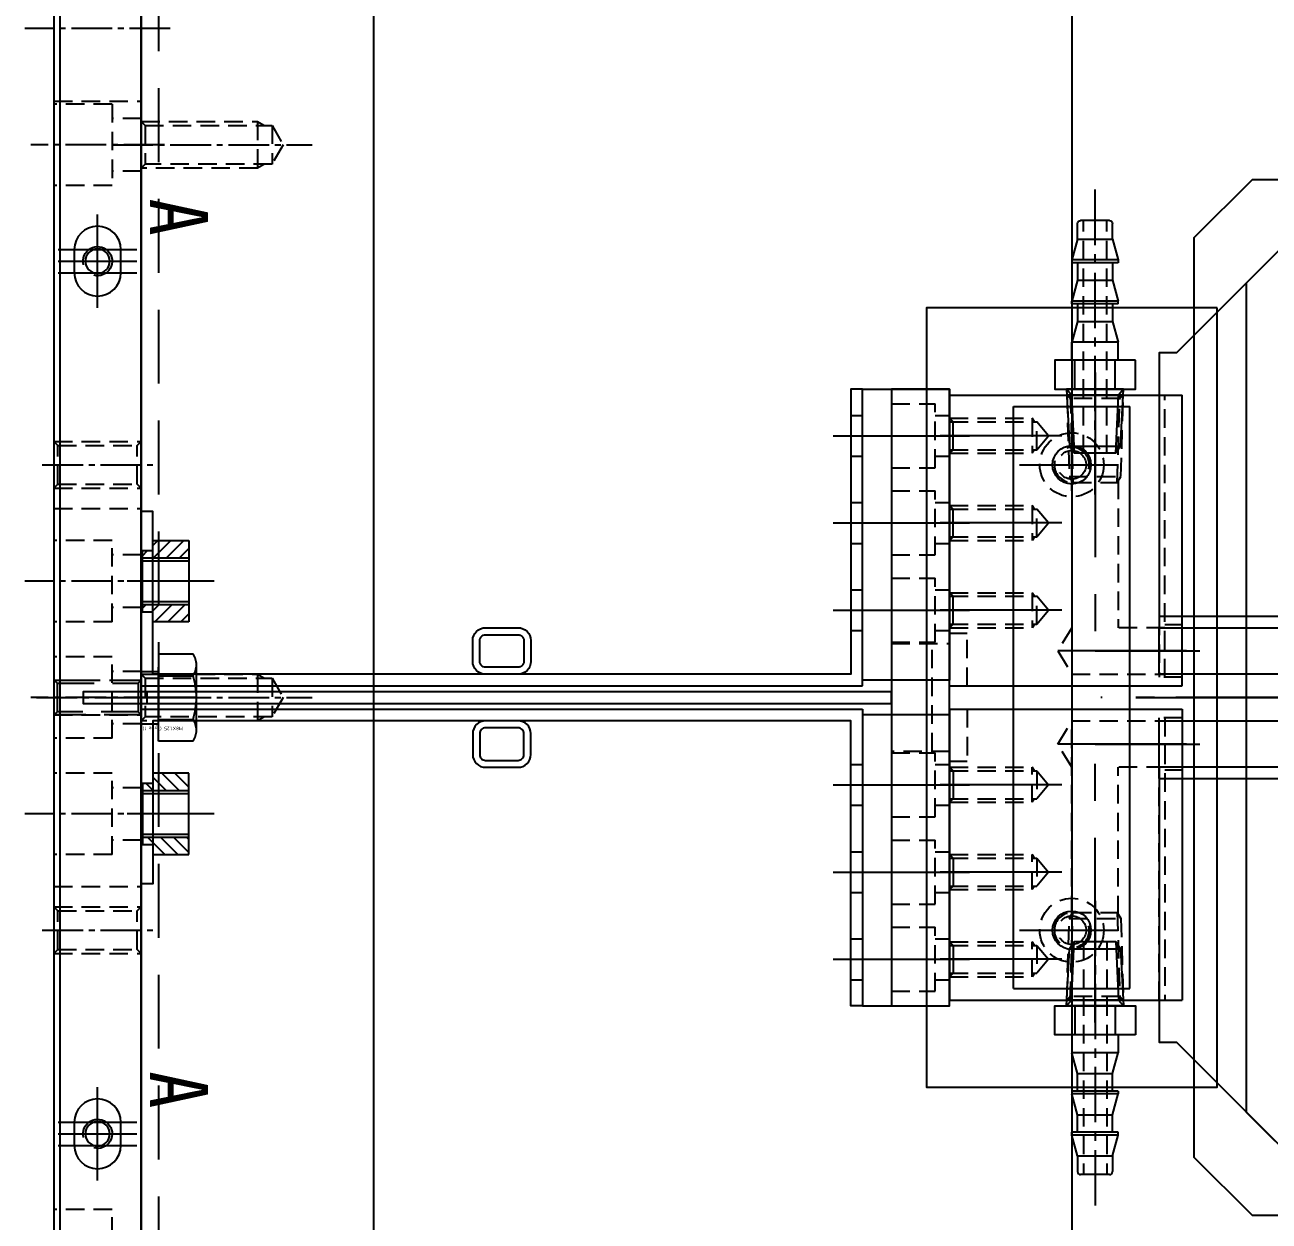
# Model space of a CAD drawing. Header units: millimetres. Extents: x 282 to 14566, y -4134 to 5341.
# Drawn here: x 8221.2 to 8435.1, y 1750.3 to 1956 of the extents above; entities that cross this region are included whole.
import ezdxf
from ezdxf.enums import TextEntityAlignment as Align

# ---------------------------------------------------------------- set-up
doc = ezdxf.new("R2010")
doc.units = ezdxf.units.MM
for name, pattern in [('CENTER', [50.8, 31.75, -6.35, 6.35, -6.35]), ('CENTER1', [10, 7, -1, 1, -1]), ('CENTER2', [28.575, 19.05, -3.175, 3.175, -3.175]), ('CENTERX2', [101.6, 63.5, -12.7, 12.7, -12.7]), ('HIDDEN', [9.525, 6.35, -3.175]), ('HIDDEN2', [4.7625, 3.175, -1.5875]), ('HIDDENX2', [19.05, 12.7, -6.35])]:
    doc.linetypes.add(name, pattern=pattern)
doc.layers.add('CENTER', color=1, linetype='CENTER')
doc.layers.add('THIN', color=3, linetype='Continuous')
doc.styles.add('HAN', font='')
doc.styles.get("Standard").update_dxf_attribs({"font": 'ISOCP.SHX', "bigfont": 'WHGTXT.SHX'})
doc.styles.get('HAN').set_extended_font_data('GulimChe')

# ---------------------------------------------------------------- blocks, each defined once
blk = doc.blocks.new('A$C6FBE51B6')
at = {"color": 1, "linetype": 'CENTERX2'}
blk.add_line((10, 0), (-295, 0), dxfattribs=at)
at = {"color": 1}
blk.add_lwpolyline([(-219, -48.5), (-51, -48.5, 0.414214), (-33, -30.5), (-33, 30.5, 0.414214), (-51, 48.5), (-219, 48.5, 0.414214), (-237, 30.5), (-237, 22, -0.414214), (-247, 12), (-285, 12), (-285, 59.25), (-282, 59.25), (-260, 81.25), (-10, 81.25), (0, 71.25), (0, -71.25), (-10, -81.25), (-260, -81.25), (-282, -59.25), (-285, -59.25), (-285, -12), (-247, -12, -0.414214), (-237, -22), (-237, -30.5, 0.414214)], format="xyb", close=True, dxfattribs=at)
blk.add_lwpolyline([(-285, -14), (-247, -14, -0.414214), (-239, -22), (-239, -30.5, 0.414214), (-219, -50.5), (-51, -50.5, 0.414214), (-31, -30.5), (-31, 30.5, 0.414214), (-51, 50.5), (-219, 50.5, 0.414214), (-239, 30.5), (-239, 22, -0.414214), (-247, 14), (-285, 14)], format="xyb", dxfattribs=at)
blk = doc.blocks.new('A$C39391581')
at = {"color": 6}
for points in [[(-112, -4), (-150, -4), (-150, -12), (-112, -12, -0.414214)], [(-112, 12), (-150, 12), (-150, 4), (-112, 4, 0.414214)]]:
    blk.add_lwpolyline(points, format="xyb", dxfattribs=at)
blk.add_blockref('A$C6FBE51B6', (135, 0))
blk = doc.blocks.new('A$C02164809')
at = {"color": 1, "linetype": 'CENTERX2'}
blk.add_line((-154, 0), (154, 0), dxfattribs=at)
at = {"color": 3}
blk.add_lwpolyline([(-134, 89), (134, 89), (144, 79), (144, -79), (134, -89), (-134, -89), (-144, -79), (-144, 79)], close=True, dxfattribs=at)
blk = doc.blocks.new('A$C749411FD')
at = {"color": 1, "linetype": 'CENTER'}
for p, q in [((-43, 20.69), (-43, 41.66)), ((-28, 20.69), (-28, 41.66)), ((-13, 20.69), (-13, 41.66)), ((-53.87, 15), (-6, 15))]:
    blk.add_line(p, q, dxfattribs=at)
at = {"color": 1}
for p, q in [((-50, 40), (-50, 0)), ((0, 40), (-50, 40)), ((0, 40), (0, 0)), ((-6, 15), (-6, -3)), ((0, 0), (-50, 0))]:
    blk.add_line(p, q, dxfattribs=at)
at = {"color": 2, "linetype": 'HIDDEN2'}
for p, q in [((-46, 40), (-46, 25.8)), ((-45.4, 40), (-45.4, 25)), ((-40.6, 40), (-40.6, 25)), ((-40, 40), (-40, 25.8)), ((-31, 40), (-31, 25.8)), ((-30.4, 40), (-30.4, 25)), ((-25.6, 40), (-25.6, 25)), ((-25, 40), (-25, 25.8)), ((-16, 40), (-16, 25.8)), ((-15.4, 40), (-15.4, 25)), ((-10.6, 40), (-10.6, 25)), ((-10, 40), (-10, 25.8)), ((-9, 37), (-9, 40)), ((0, 37), (-9, 37)), ((-46, 25.8), (-40, 25.8)), ((-45.4, 25.41), (-46, 25.8)), ((-40.6, 25.41), (-40, 25.8)), ((-31, 25.8), (-25, 25.8)), ((-30.4, 25.41), (-31, 25.8)), ((-25.6, 25.41), (-25, 25.8)), ((-16, 25.8), (-10, 25.8)), ((-15.4, 25.41), (-16, 25.8)), ((-10.6, 25.41), (-10, 25.8)), ((-40.6, 25), (-45.4, 25)), ((-43, 23), (-45.4, 25)), ((-40.6, 25), (-43, 23)), ((-25.6, 25), (-30.4, 25)), ((-28, 23), (-30.4, 25)), ((-25.6, 25), (-28, 23)), ((-10.6, 25), (-15.4, 25)), ((-13, 23), (-15.4, 25)), ((-10.6, 25), (-13, 23)), ((-36, 19.43), (-36, 10.57)), ((-35.26, 19), (-2, 19)), ((-34.94, 18.81), (-34.94, 11.19)), ((-35.26, 11), (-10, 11)), ((-50, 4), (-1.5, 4)), ((-1.5, 3), (-50, 3)), ((-10.5, 0), (-10.5, 3)), ((-1.5, 0), (-1.5, 4))]:
    blk.add_line(p, q, dxfattribs=at)
at = {"color": 2}
for points in [[(-40, 40), (-46, 40)], [(-40, 40), (-40.6, 39.4), (-45.4, 39.4), (-46, 40)], [(-25, 40), (-31, 40)], [(-25, 40), (-25.6, 39.4), (-30.4, 39.4), (-31, 40)], [(-10, 40), (-16, 40)], [(-10, 40), (-10.6, 39.4), (-15.4, 39.4), (-16, 40)]]:
    blk.add_lwpolyline(points, dxfattribs=at)
at = {"color": 2, "linetype": 'HIDDEN2'}
for points in [[(-10, 19), (-6, 21.4), (-2, 19), (-2, 3)], [(-50, 19.86), (-36, 19.43), (-34.94, 18.81)], [(-50, 10.14), (-49.4, 10.74), (-49.4, 19.26), (-50, 19.86)], [(-50, 19.28), (-34.94, 18.81)], [(-34.94, 11.19), (-36, 10.57), (-50, 10.14)], [(-34.94, 11.19), (-50, 10.72)], [(-10, 3), (-10, 11)]]:
    blk.add_lwpolyline(points, dxfattribs=at)
at = {"layer": 'CENTER'}
blk.add_line((-6, -0.75), (-6, 21.4), dxfattribs=at)
blk = doc.blocks.new('A$C41625270')
at = {"xscale": -1}
for name in ['A$C02164809', 'A$C39391581']:
    blk.add_blockref(name, (0, 0), dxfattribs=at)
at = {"rotation": 270}
blk.add_blockref('A$C749411FD', (146, 2), dxfattribs=at)
at = {"xscale": -1, "rotation": 270}
blk.add_blockref('A$C749411FD', (146, -2), dxfattribs=at)
blk = doc.blocks.new('A$C70BB780A')
at = {"color": 1, "linetype": 'CENTER', "ltscale": 3}
for p, q in [((-90.99, 4.91, 0), (-90.99, 22.59, 0)), ((-75.99, 4.91, 0), (-75.99, 22.59, 0)), ((-60.99, 4.91, 0), (-60.99, 22.59, 0)), ((-30.99, 4.91, 0), (-30.99, 22.59, 0)), ((-15.99, 4.91, 0), (-15.99, 22.59, 0)), ((-0.99, 4.91, 0), (-0.99, 22.59, 0))]:
    blk.add_line(p, q, dxfattribs=at)
at = {"color": 2, "linetype": 'HIDDEN2'}
for p, q in [((-94.49, 16.69, 0), (-94.49, 19.19, 0)), ((-87.49, 16.69, 0), (-87.49, 19.19, 0)), ((-79.49, 16.69, 0), (-79.49, 19.19, 0)), ((-72.49, 16.69, 0), (-72.49, 19.19, 0)), ((-64.49, 16.69, 0), (-64.49, 19.19, 0)), ((-57.49, 16.69, 0), (-57.49, 19.19, 0)), ((-55.26, 19.19, 0), (-55.26, 9.19, 0)), ((-36.71, 9.19, 0), (-36.71, 19.19, 0)), ((-34.49, 16.69, 0), (-34.49, 19.19, 0)), ((-27.49, 16.69, 0), (-27.49, 19.19, 0)), ((-19.49, 16.69, 0), (-19.49, 19.19, 0)), ((-12.49, 16.69, 0), (-12.49, 19.19, 0)), ((-4.49, 16.69, 0), (-4.49, 19.19, 0)), ((2.51, 16.69, 0), (2.51, 19.19, 0)), ((-96.49, 16.69, 0), (-85.49, 16.69, 0)), ((-96.49, 9.19, 0), (-96.49, 16.69, 0)), ((-85.49, 9.19, 0), (-85.49, 16.69, 0)), ((-81.49, 16.69, 0), (-70.49, 16.69, 0)), ((-81.49, 9.19, 0), (-81.49, 16.69, 0)), ((-70.49, 9.19, 0), (-70.49, 16.69, 0)), ((-66.49, 16.69, 0), (-55.49, 16.69, 0)), ((-66.49, 9.19, 0), (-66.49, 16.69, 0)), ((-55.49, 9.19, 0), (-55.49, 16.69, 0)), ((-55.26, 16.19, 0), (-36.71, 16.19, 0)), ((-36.49, 16.69, 0), (-25.49, 16.69, 0)), ((-36.49, 9.19, 0), (-36.49, 16.69, 0)), ((-25.49, 9.19, 0), (-25.49, 16.69, 0)), ((-21.49, 16.69, 0), (-10.49, 16.69, 0)), ((-21.49, 9.19, 0), (-21.49, 16.69, 0)), ((-10.49, 9.19, 0), (-10.49, 16.69, 0)), ((-6.49, 16.69, 0), (4.51, 16.69, 0)), ((-6.49, 9.19, 0), (-6.49, 16.69, 0)), ((4.51, 9.19, 0), (4.51, 16.69, 0))]:
    blk.add_line(p, q, dxfattribs=at)
at = {"color": 6, "elevation": 0}
blk.add_lwpolyline([(-98.99, 19.19), (7.01, 19.19), (7.01, 9.19), (-98.99, 9.19), (-98.99, 19.19)], dxfattribs=at)
blk = doc.blocks.new('A$C7C3741DB')
at = {"color": 1, "linetype": 'CENTER', "ltscale": 3}
for p, q in [((0, -10.5), (0, 10.5)), ((15, -10.5), (15, 10.5)), ((30, -10.5), (30, 10.5))]:
    blk.add_line(p, q, dxfattribs=at)
at = {"color": 1}
blk.add_lwpolyline([(-12, -7.5), (38, -7.5), (38, 7.5), (-12, 7.5), (-12, -7.5)], dxfattribs=at)
blk = doc.blocks.new('A$C70770519')
at = {"color": 2}
for p, q in [((0, 20), (-100, 20)), ((-100, 0), (-100, 20)), ((0, 0), (0, 20)), ((0, 0), (-100, 0))]:
    blk.add_line(p, q, dxfattribs=at)
at = {"color": 2, "linetype": 'HIDDEN'}
for centre in [(-90, 10), (-10, 10)]:
    blk.add_circle(centre, 2.46, dxfattribs=at)
for centre, start, end in [((-90, 10), 75, 345), ((-10, 10), 195, 105)]:
    blk.add_arc(centre, 3, start, end, dxfattribs=at)
at = {"layer": 'CENTER', "linetype": 'CENTER1'}
for p, q in [((-90, 5.52), (-90, 14.48)), ((-10, 5.52), (-10, 14.48)), ((-85.52, 10), (-94.48, 10)), ((-14.48, 10), (-5.52, 10))]:
    blk.add_line(p, q, dxfattribs=at)
blk = doc.blocks.new('A$C61571F4E')
at = {"color": 1, "linetype": 'CENTER2', "ltscale": 0.5}
blk.add_line((0, -18.08), (0, 35.12), dxfattribs=at)
for p, q in [((-3, 25.79), (-3, 28.5)), ((-2.5, 29), (2.5, 29)), ((3, 25.79), (3, 28.5)), ((-3, 25.79, 0), (-4, 22.23, 0)), ((2.99, 25.79), (-3.01, 25.79)), ((3, 25.8), (4, 22.23, 0)), ((-4, 22.23, 0), (-4, 21.73, 0)), ((-4, 22.23, 0), (4, 22.23, 0)), ((-4, 21.73, 0), (4, 21.73, 0)), ((-3, 21.73), (-3, 18.73)), ((3, 21.73), (3, 18.73)), ((4, 22.23, 0), (4, 21.73, 0)), ((-3, 18.73), (-4, 15.15, 0)), ((3, 18.73), (-3, 18.73)), ((3, 18.73), (4, 15.15, 0)), ((-4, 15.15, 0), (4, 15.15, 0)), ((-4, 14.65, 0), (-4, 15.15, 0)), ((4, 14.65, 0), (4, 15.15, 0)), ((-4, 14.65, 0), (4, 14.65, 0)), ((-4, 14.65, 0), (4, 14.65, 0)), ((-3, 14.65), (-3, 11.65)), ((3, 14.65), (3, 11.65)), ((-3, 11.65), (-4, 8.08, 0)), ((3, 11.65), (-3, 11.65)), ((3, 11.65), (4, 8.08, 0)), ((-4, 8.08, 0), (4, 8.08, 0)), ((-4, 5, 0), (-4, 8.08, 0)), ((4, 5, 0), (4, 8.08, 0)), ((-3.47, 0), (-3.47, 5)), ((3.46, 0), (3.46, 5)), ((-4.4, -9.78), (-4.9, 0)), ((-4.9, 0), (4.9, 0)), ((4.9, 0), (4.4, -9.78)), ((-4.4, -9.78), (-3.56, -11)), ((4.4, -9.78), (-4.4, -9.78)), ((3.6, -11), (4.4, -9.78)), ((-3.56, -11), (3.6, -11))]:
    blk.add_line(p, q)
at = {"color": 2, "linetype": 'HIDDEN2'}
for p, q in [((-2, -11), (-2, 29)), ((2, -11), (2, 29))]:
    blk.add_line(p, q, dxfattribs=at)
at = {"color": 3}
for p, q in [((-4.9, 0), (-4.03, -1)), ((4.03, -1), (4.9, 0)), ((-4.86, -1), (4.86, -1)), ((-3.56, -11), (-4.03, -1)), ((4.03, -1), (3.6, -11))]:
    blk.add_line(p, q, dxfattribs=at)
blk.add_lwpolyline([(-6.93, 5), (6.93, 5), (6.93, 0), (-6.93, 0)], close=True)
for centre, start, end in [((-2.5, 28.5), 90, 180), ((2.5, 28.5), 0, 90)]:
    blk.add_arc(centre, 0.5, start, end)
blk = doc.blocks.new('A$C5F6A19AC')
at = {"color": 2}
blk.add_lwpolyline([(-140, 67), (-190, 67), (-190, -67), (-140, -67)], close=True, dxfattribs=at)
for name, p, rotation in [('A$C41625270', (0, 0), 180), ('A$C70770519', (-175, -50), 270), ('A$C7C3741DB', (-193.5, -15), 270), ('A$C61571F4E', (-161, -53), 180)]:
    blk.add_blockref(name, p, dxfattribs=dict(rotation=rotation))
blk.add_blockref('A$C41625270', (0, 0))
at = {"xscale": -1}
blk.add_blockref('A$C61571F4E', (-161, 53), dxfattribs=at)
at = {"xscale": -1, "rotation": 270}
for name, p in [('A$C7C3741DB', (-193.5, 15)), ('A$C70BB780A', (-205.19, 45.99, 0))]:
    blk.add_blockref(name, p, dxfattribs=at)
blk = doc.blocks.new('A$C065017E1')
at = {"linetype": 'HIDDEN2'}
for p, q in [((-630, 389), (-630, 381)), ((-627.5, 388.32), (-627.5, 381.68)), ((-630, 294), (-630, 286)), ((-627.5, 293.32), (-627.5, 286.68))]:
    blk.add_line(p, q, dxfattribs=at)
at = {"color": 1, "linetype": 'CENTER1'}
for p, q in [((-655, 385), (-620.58, 385)), ((-490, 339), (-490, 321)), ((-499, 330), (-481, 330)), ((-655, 290), (-620.58, 290)), ((-490, 259), (-490, 241)), ((-499, 250), (-481, 250))]:
    blk.add_line(p, q, dxfattribs=at)
at = {"color": 2, "ltscale": 10}
blk.add_lwpolyline([(-650, 580), (-650, 0), (0, 0), (0, 580)], close=True, dxfattribs=at)
at = {"linetype": 'HIDDEN2'}
for points in [[(-650, 389), (-630, 389), (-628.83, 388.32)], [(-650, 389), (-649.32, 388.32), (-649.32, 381.68), (-650, 381)], [(-649.32, 388.32), (-627.5, 388.32), (-625.58, 385), (-627.5, 381.68), (-649.32, 381.68)], [(-628.83, 381.68), (-630, 381), (-650, 381)], [(-650, 294), (-630, 294), (-628.83, 293.32)], [(-650, 294), (-649.32, 293.32), (-649.32, 286.68), (-650, 286)], [(-649.32, 293.32), (-627.5, 293.32), (-625.58, 290), (-627.5, 286.68), (-649.32, 286.68)], [(-628.83, 286.68), (-630, 286), (-650, 286)]]:
    blk.add_lwpolyline(points, dxfattribs=at)
for centre in [(-490, 330), (-490, 250)]:
    blk.add_circle(centre, 5.5, dxfattribs=at)
at = {"color": 2, "ltscale": 10}
for centre in [(-490, 330), (-490, 250)]:
    blk.add_circle(centre, 3.3, dxfattribs=at)
blk = doc.blocks.new('A$C08473D62')
at = {"color": 3}
blk.add_lwpolyline([(40, 20), (40, -386), (0, -386), (0, 20)], close=True, dxfattribs=at)
blk = doc.blocks.new('A$C52180AF6')
at = {"color": 2, "linetype": 'HIDDENX2'}
for p, q in [((6.5, -5.63), (6.5, 5.63)), ((0, 3.75), (5.92, 3.75)), ((0, -3.75), (5.92, -3.75))]:
    blk.add_line(p, q, dxfattribs=at)
blk.add_lwpolyline([(0, -7.51), (0, 7.51), (5.92, 7.51, -0.309401), (5.92, 3.75, -0.154701), (5.92, -3.75, -0.309401), (5.92, -7.51)], format="xyb", close=True, dxfattribs=at)
at = {"layer": 'CENTER'}
blk.add_line((6.5, 0), (0, 0), dxfattribs=at)
at = {"color": 2, "linetype": 'HIDDENX2'}
blk.add_text('M8X1.25 (Type 1)', height=0.6, rotation=180, dxfattribs=at).set_placement((4.16, -5.32), align=Align.MIDDLE_LEFT)
blk = doc.blocks.new('A$C69761F78')
at = {"color": 3}
for p, q in [((40, -353), (40, 53)), ((0, -350), (0, 50))]:
    blk.add_line(p, q, dxfattribs=at)
at = {"color": 2, "linetype": 'HIDDENX2'}
blk.add_line((3, 50), (3, -350), dxfattribs=at)
at = {"color": 2, "linetype": 'HIDDEN2'}
for p, q in [((0, -145.5), (3, -145.5)), ((0, -154.5), (3, -154.5))]:
    blk.add_line(p, q, dxfattribs=at)
at = {"color": 1, "linetype": 'CENTER1'}
blk.add_line((-6.54, -150), (9.54, -150), dxfattribs=at)
blk.add_blockref('A$C52180AF6', (3, -150))
blk = doc.blocks.new('A$C763D30CA')
at = {"color": 250, "linetype": 'CENTER1'}
blk.add_line((-153, -3), (-153, 18), dxfattribs=at)
at = {"color": 250, "linetype": 'HIDDEN'}
for points in [[(-156, 15), (-155.46, 14.46), (-150.54, 14.46), (-150, 15)], [(-155.46, 0.54), (-155.46, 14.46)], [(-150.54, 14.46), (-150.54, 0.54)], [(-156, 0), (-155.46, 0.54), (-150.54, 0.54), (-150, 0)]]:
    blk.add_lwpolyline(points, dxfattribs=at)
at = {"layer": 'THIN', "color": 250, "linetype": 'HIDDEN'}
for points in [[(-156, 0), (-156, 15)], [(-150, 15), (-150, 0)]]:
    blk.add_lwpolyline(points, dxfattribs=at)
blk = doc.blocks.new('A$C4F3D6082')
at = {"color": 1, "linetype": 'CENTER1'}
for p, q in [((-5, 375), (20, 375)), ((-4, 355), (19, 355)), ((17, 300, 0), (-2, 300, 0)), ((-4, 260), (19, 260)), ((17, 220, 0), (-2, 220, 0)), ((7.5, 180.5), (7.5, 189.5)), ((12, 185), (3, 185))]:
    blk.add_line(p, q, dxfattribs=at)
at = {"color": 2, "linetype": 'HIDDEN2'}
for p, q in [((15, 362.5), (0, 362.5)), ((15, 304, 0), (0, 304, 0)), ((14.32, 303.32, 0), (0.68, 303.32, 0)), ((15, 296, 0), (0, 296, 0)), ((14.32, 296.68, 0), (0.68, 296.68, 0)), ((15, 292.5), (0, 292.5)), ((15, 263), (0, 263)), ((15, 257), (0, 257)), ((15, 227.5), (0, 227.5)), ((15, 224, 0), (0, 224, 0)), ((14.32, 223.32, 0), (0.68, 223.32, 0)), ((14.32, 216.68, 0), (0.68, 216.68, 0)), ((15, 216, 0), (0, 216, 0))]:
    blk.add_line(p, q, dxfattribs=at)
at = {"linetype": 'HIDDEN2'}
for p, q in [((5, 362), (5, 348)), ((5, 362), (15, 362)), ((0, 359.5), (5, 359.5)), ((0, 350.5), (5, 350.5)), ((5, 348), (15, 348)), ((5, 253), (5, 267)), ((5, 267), (15, 267)), ((0, 264.5), (5, 264.5)), ((0, 255.5), (5, 255.5)), ((5, 253), (15, 253)), ((5, 158), (5, 172)), ((5, 172), (15, 172))]:
    blk.add_line(p, q, dxfattribs=at)
at = {"color": 1, "linetype": 'CENTER', "ltscale": 3}
for p, q in [((7.5, 330.5), (7.5, 339.5)), ((12, 335), (3, 335))]:
    blk.add_line(p, q, dxfattribs=at)
at = {"color": 3, "linetype": 'HIDDEN2'}
for p, q in [((5, 273), (5, 287)), ((5, 287), (15, 287)), ((0, 284.5), (5, 284.5)), ((0, 275.5), (5, 275.5)), ((5, 273), (15, 273)), ((5, 233), (5, 247)), ((5, 247), (15, 247)), ((0, 244.5), (5, 244.5)), ((0, 235.5), (5, 235.5)), ((5, 233), (15, 233))]:
    blk.add_line(p, q, dxfattribs=at)
at = {"color": 3, "linetype": 'CENTER1'}
for p, q in [((-5, 280), (20, 280)), ((-5, 240), (20, 240))]:
    blk.add_line(p, q, dxfattribs=at)
at = {"color": 30}
blk.add_lwpolyline([(0, 0), (0, 520), (15, 520), (15, 0)], close=True, dxfattribs=at)
at = {"color": 2, "linetype": 'HIDDEN2', "elevation": 0}
for points in [[(0, 296), (0.68, 296.68), (0.68, 303.32), (0, 304)], [(15, 296), (14.32, 296.68), (14.32, 303.32), (15, 304)], [(0, 216), (0.68, 216.68), (0.68, 223.32), (0, 224)], [(15, 216), (14.32, 216.68), (14.32, 223.32), (15, 224)]]:
    blk.add_lwpolyline(points, dxfattribs=at)
at = {"color": 3}
for centre in [(7.5, 335), (7.5, 185)]:
    blk.add_circle(centre, 2.1, dxfattribs=at)
for centre in [(7.5, 335), (7.5, 185)]:
    blk.add_arc(centre, 2.5, 345.409, 285.034)
at = {"xscale": -1, "rotation": 90}
blk.add_blockref('A$C763D30CA', (15, 107), dxfattribs=at)
at = {"color": 2, "style": 'HAN'}
for p in [(-1.51, 339.35), (-1.51, 189.35)]:
    blk.add_text('A', height=10, rotation=90, dxfattribs=at).set_placement(p)
blk = doc.blocks.new('A$C2A021E3B')
h = blk.add_hatch()
h.set_pattern_fill('ANSI31', color=256, scale=0.5, style=0)
h.set_pattern_definition([(45, (-29483.0511, -5221.3245), (-1.122532015, 1.122532015), [])])
h.paths.add_polyline_path([(7, -6.2), (7, 0), (4, 0), (4, -6.2)])
h.paths.add_polyline_path([(-7, -6.2), (-4, -6.2), (-4, 0), (-7, 0)])
h.paths.add_polyline_path([(-5.25, 0), (-4, 0), (-4, 1.8), (-5.25, 1.8)])
h.paths.add_polyline_path([(4, 1.8), (4, 0), (5.25, 0), (5.25, 1.8)])
at = {"color": 6}
for p, q in [((7, 0), (-7, 0)), ((-7, 0), (-7, -6.2)), ((5.25, 1.8), (-5.25, 1.8)), ((-5.25, 1.8), (-5.25, 0)), ((5.25, 1.8), (5.25, 0)), ((7, -6.2), (7, 0)), ((-7, -6.2), (7, -6.2))]:
    blk.add_line(p, q, dxfattribs=at)
for p, q in [((-4, 1.8), (-4, -6.2)), ((4, 1.8), (4, -6.2))]:
    blk.add_line(p, q)
at = {"color": 3}
for p, q in [((-3.5, 1.8), (-3.5, -6.2)), ((3.5, 1.8), (3.5, -6.2))]:
    blk.add_line(p, q, dxfattribs=at)
at = {"layer": 'CENTER', "color": 1, "linetype": 'CENTER'}
blk.add_line((0, -10.57), (0, 4.41), dxfattribs=at)
blk = doc.blocks.new('A$C750A1D3F')
at = {"color": 2, "linetype": 'HIDDEN2'}
for p, q in [((-2, 3.5), (0, 3.5)), ((-2, -3.5), (0, -3.5)), ((-2, -11.5), (0, -11.5)), ((-2, -18.5), (0, -18.5)), ((-2, -26.5), (0, -26.5)), ((-2, -33.5), (0, -33.5))]:
    blk.add_line(p, q, dxfattribs=at)
at = {"color": 1, "linetype": 'CENTER1'}
for p, q in [((-5, 0), (3, 0)), ((-5, -15), (3, -15)), ((-5, -30), (3, -30))]:
    blk.add_line(p, q, dxfattribs=at)
at = {"color": 1}
blk.add_lwpolyline([(0, 13), (0, -38), (-2, -38), (-2, 11), (-122, 11), (-122, -17), (-124, -17), (-124, 13)], close=True, dxfattribs=at)
at = {"color": 0}
for points in [[(-67, 8.8), (-67, 5.2, 0.414214), (-64.8, 3), (-59.2, 3, 0.414214), (-57, 5.2), (-57, 8.8, 0.414214), (-59.2, 11), (-64.8, 11, 0.414214)], [(-65.8, 8.8), (-65.8, 5.2, 0.414214), (-64.8, 4.2), (-59.2, 4.2, 0.414214), (-58.2, 5.2), (-58.2, 8.8, 0.414214), (-59.2, 9.8), (-64.8, 9.8, 0.414214)]]:
    blk.add_lwpolyline(points, format="xyb", close=True, dxfattribs=at)
at = {"rotation": 90}
blk.add_blockref('A$C2A021E3B', (-122, -5), dxfattribs=at)
blk = doc.blocks.new('A$C664E0AA2')
at = {"color": 1, "linetype": 'CENTER'}
for p, q in [((-622.5, -213), (-622.5, -197)), ((-629.25, -203), (-615.75, -203)), ((-629.25, -205), (-615.75, -205)), ((-629.25, -207), (-615.75, -207)), ((-622.5, -363), (-622.5, -347)), ((-629.25, -353), (-615.75, -353)), ((-629.25, -355), (-615.75, -355)), ((-629.25, -357), (-615.75, -357))]:
    blk.add_line(p, q, dxfattribs=at)
at = {"color": 3}
blk.add_lwpolyline([(49, -541.5), (49, -18.5), (-629, -18.5), (-629, -541.5)], close=True, dxfattribs=at)
for points in [[(-618.5, -203, 1), (-626.5, -203), (-626.5, -207, 1), (-618.5, -207)], [(-618.5, -353, 1), (-626.5, -353), (-626.5, -357, 1), (-618.5, -357)]]:
    blk.add_lwpolyline(points, format="xyb", close=True, dxfattribs=at)
blk = doc.blocks.new('A$C3E776B94')
at = {"color": 2}
blk.add_line((-29.52, 89.68), (-27.52, 89.68), dxfattribs=at)
blk.add_lwpolyline([(-29.52, -38.32), (-27.52, -38.32), (-27.52, 100.68), (-29.52, 100.68)], close=True, dxfattribs=at)

msp = doc.modelspace()

# ---------------------------------------------------------------- block references
for name, p in [('A$C664E0AA2', (8856.162, 2120.349)), ('A$C065017E1', (8891.162, 1550.349)), ('A$C69761F78', (8241.162, 1990.349)), ('A$C5F6A19AC', (8566.162, 1840.349)), ('A$C750A1D3F', (8365.162, 1825.349))]:
    msp.add_blockref(name, p)
at = {"xscale": -1}
for name, p in [('A$C4F3D6082', (8241.162, 1580.349)), ('A$C08473D62', (8441.162, 2023.349))]:
    msp.add_blockref(name, p, dxfattribs=at)
at = {"xscale": -1, "rotation": 180}
msp.add_blockref('A$C750A1D3F', (8365.162, 1855.349), dxfattribs=at)
at = {"rotation": 90}
msp.add_blockref('A$C3E776B94', (8331.84, 1868.867), dxfattribs=at)

doc.saveas('drawing.dxf')
